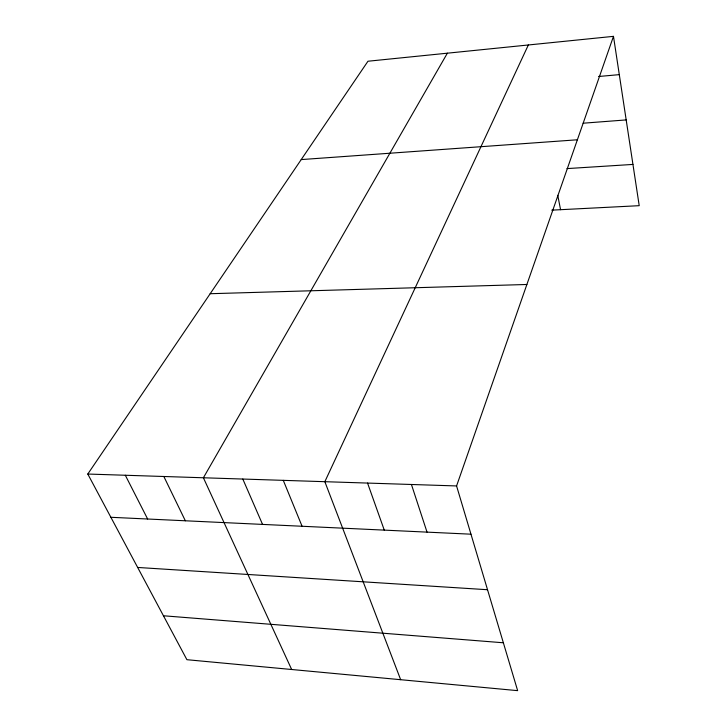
<?xml version="1.0" encoding="UTF-8"?>
<svg xmlns="http://www.w3.org/2000/svg" width="727" height="727" viewBox="0 0 727 727"><rect width="100%" height="100%" fill="white"/><g stroke="black" fill="none" stroke-linecap="round" stroke-linejoin="round"><path stroke-width="1.09" d="M456.574 485.945L613.479 36.35L367.971 61.232L87.785 474.04L186.903 659.698L517.642 690.65L456.574 485.945L87.785 474.04M528.347 44.974L324.842 481.692L400.659 679.7M447.369 53.18L203.396 477.775L291.663 669.503M598.575 76.499L619.295 74.636M583.127 123.208L626.183 119.919M301.223 159.586L577.383 139.784M566.969 168.6L632.944 164.42M551.729 210.148L639.215 205.677L613.479 36.35M210.176 293.717L526.884 284.484M110.877 517.288L470.96 534.191M137.657 567.451L487.526 589.724M163.448 615.769L503.357 642.777M125.317 475.249L147.636 519.005M163.839 476.494L185.34 520.777M242.809 479.048L262.556 524.403M283.285 480.356L302.078 526.257M367.553 483.073L384.274 530.119M411.437 484.491L427.031 532.128M557.763 195.345L560.572 209.703"/></g></svg>
